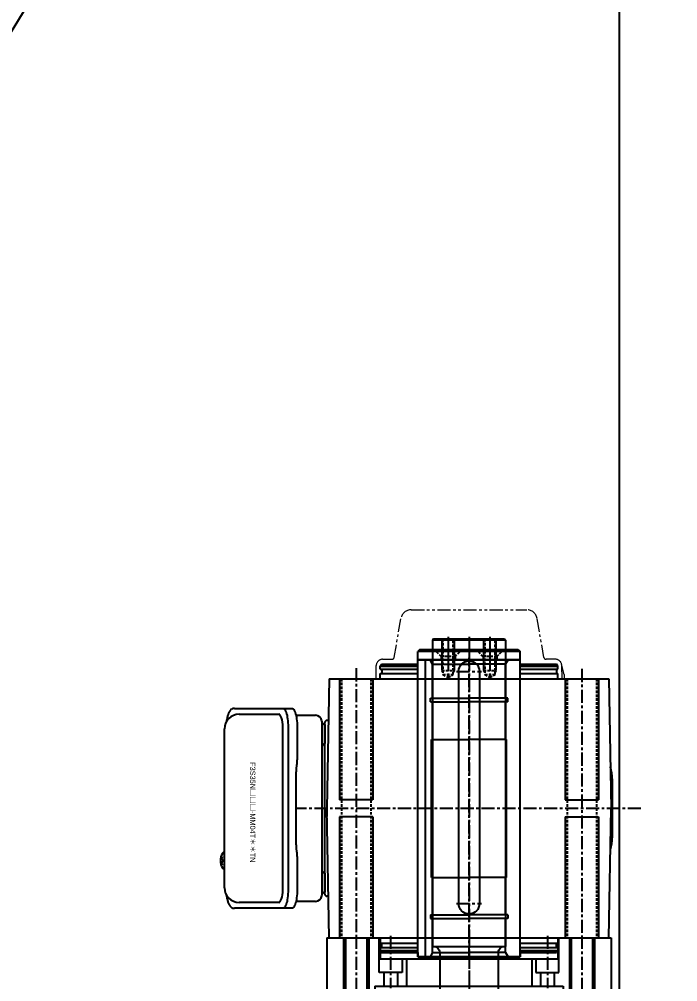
# Model space of a CAD drawing. Header units: inches. Extents: x 0 to 77285, y -118 to 40065.
# Drawn here: x 17692.4 to 18007.5, y 23933.1 to 24393.5 of the extents above; entities that cross this region are included whole.
import ezdxf

# ---------------------------------------------------------------- set-up
doc = ezdxf.new("R2010")
doc.units = ezdxf.units.IN
doc.header["$LTSCALE"] = 5
doc.header["$MEASUREMENT"] = 0
for name, pattern in [('CENTER', [2, 1.25, -0.25, 0.25, -0.25]), ('HIDDEN', [0.375, 0.25, -0.125]), ('PHANTOM', [2.5, 1.25, -0.25, 0.25, -0.25, 0.25, -0.25])]:
    doc.linetypes.add(name, pattern=pattern)
for name, color, linetype in [('11', 1, 'CENTER'), ('22', 2, 'HIDDEN'), ('55', 5, 'Continuous'), ('A', 8, 'Continuous'), ('BOM-T', 4, 'Continuous'), ('T', 3, 'Continuous')]:
    doc.layers.add(name, color=color, linetype=linetype)
doc.layers.add('33', color=3, linetype='PHANTOM', lineweight=9)
doc.styles.add('SCI', font='')
doc.styles.get("Standard").update_dxf_attribs({"font": 'arial.ttf'})
doc.styles.get('SCI').set_extended_font_data('Gulim')
doc.dimstyles.new('SCH', dxfattribs={"dimtxt": 2.5, "dimasz": 2, "dimexe": 1.25, "dimexo": 0.625, "dimtad": 1, "dimdec": 8, "dimtxsty": 'SCI', "dimcen": 2.5, "dimclrd": 4, "dimclre": 4, "dimclrt": 7, "dimadec": 8, "dimazin": 2, "dimtfac": 1, "dimtdec": 8, "dimtmove": 0, "dimatfit": 3, "dimfxl": 1, "dimarcsym": 0})

# ---------------------------------------------------------------- blocks, each defined once
blk = doc.blocks.new('A$Ca5ae46da')
for p, q in [((-62, 66.92), (0, 68)), ((-62, 24.5), (-62, 66.92)), ((-14.07, 68.5), (14.07, 68.5)), ((62, 66.92), (0, 68)), ((62, 24.5), (62, 66.92)), ((-68, 42.5), (-69, 41.92)), ((-69, 24.5), (-69, 41.92)), ((-66.5, 42.5), (-68, 42.5)), ((-68, 24.5), (-68, 42.5)), ((-66.5, 24.5), (-66.5, 42.5)), ((-66.5, 41.8), (-64.5, 41.8)), ((-62, 42.5), (-64.5, 42.5)), ((-64.5, 24.5), (-64.5, 42.5)), ((62, 42.5), (64.5, 42.5)), ((64.5, 24.5), (64.5, 42.5)), ((66.5, 41.8), (64.5, 41.8)), ((66.5, 42.5), (68, 42.5)), ((66.5, 24.5), (66.5, 42.5)), ((68, 42.5), (69, 41.92)), ((68, 24.5), (68, 42.5)), ((69, 24.5), (69, 41.92)), ((-69, 24.5), (-71, 24.5)), ((-71, -24.5), (-71, 24.5)), ((71, 24.5), (-71, 24.5)), ((-71, 24.5), (-71, -24.5)), ((69, 24.5), (71, 24.5)), ((71, -24.5), (71, 24.5)), ((71, 24.5), (71, -24.5)), ((-69, 17.5), (-71, 18.65)), ((-51, 18.5), (-52.75, 18.5)), ((-52.75, 18.5), (-52.75, 0)), ((-51, 18.5), (-51, 0)), ((51, 18.5), (52.75, 18.5)), ((51, 18.5), (51, 0)), ((52.75, 18.5), (52.75, 0)), ((69, 17.5), (71, 18.65)), ((-69, 17.5), (-69, 0)), ((-52.75, 17.5), (-69, 17.5)), ((-33, 17.5), (-51, 17.5)), ((-33, 18), (-33, 0)), ((-33, 18), (-33, 0)), ((33, 18), (-33, 18)), ((33, 18), (33, 0)), ((51, 17.5), (33, 17.5)), ((69, 17.5), (52.75, 17.5)), ((69, 17.5), (69, 0)), ((-69, -17.5), (-69, 0)), ((-52.75, -18.5), (-52.75, 0)), ((-51, -18.5), (-51, 0)), ((-33, -18), (-33, 0)), ((-33, -18), (-33, 0)), ((33, -18), (33, 0)), ((51, -18.5), (51, 0)), ((52.75, -18.5), (52.75, 0)), ((69, -17.5), (69, 0)), ((-69, -17.5), (-71, -18.65)), ((-52.75, -17.5), (-69, -17.5)), ((-33, -17.5), (-51, -17.5)), ((33, -18), (-33, -18)), ((51, -17.5), (33, -17.5)), ((69, -17.5), (52.75, -17.5)), ((69, -17.5), (71, -18.65)), ((71, -20.8), (-71, -20.8)), ((-51, -18.5), (-52.75, -18.5)), ((51, -18.5), (52.75, -18.5)), ((-69, -24.5), (-71, -24.5)), ((71, -24.5), (-71, -24.5)), ((-69, -41.92), (-69, -24.5)), ((-68, -42.5), (-68, -24.5)), ((-66.5, -42.5), (-66.5, -24.5)), ((-64.5, -42.5), (-64.5, -24.5)), ((-62, -66.92), (-62, -24.5)), ((62, -66.92), (62, -24.5)), ((64.5, -42.5), (64.5, -24.5)), ((66.5, -42.5), (66.5, -24.5)), ((68, -42.5), (68, -24.5)), ((69, -24.5), (71, -24.5)), ((69, -41.92), (69, -24.5)), ((-68, -42.5), (-69, -41.92)), ((-66.5, -42.5), (-68, -42.5)), ((-66.5, -41.8), (-64.5, -41.8)), ((-62, -42.5), (-64.5, -42.5)), ((62, -42.5), (64.5, -42.5)), ((66.5, -41.8), (64.5, -41.8)), ((66.5, -42.5), (68, -42.5)), ((68, -42.5), (69, -41.92)), ((-62, -66.92), (0, -68)), ((-42.06, -67.27), (-42.03, -68.03)), ((41.03, -69), (-41.03, -69)), ((-40.06, -69), (-30.94, -69)), ((-3.88, -68), (-4, -67.93)), ((-3.88, -68), (3.88, -68)), ((62, -66.92), (0, -68)), ((3.88, -68), (4, -67.93)), ((30.94, -69), (40.06, -69)), ((42.06, -67.27), (42.03, -68.03)), ((-44.5, -82.78), (-44.5, -73.5)), ((-41.68, -70.5), (-37.5, -70.5)), ((-37.5, -70.5), (41.68, -70.5)), ((44.5, -73.5), (44.5, -82.78)), ((-39, -82.25), (-24.88, -82.25)), ((-21.26, -82.47), (-20.52, -82.57)), ((17.5, -82.77), (-17.5, -82.77)), ((20.52, -82.57), (21.26, -82.47)), ((24.88, -82.25), (39, -82.25)), ((-47.8, -89), (-47.8, -84.67)), ((-39, -86.57), (39, -86.57)), ((47.8, -84.67), (47.8, -89)), ((-47.8, -112.26), (-47.8, -89)), ((-45, -110.05), (-45, -91.08)), ((39, -89.13), (-39, -89.13)), ((45, -91.08), (45, -110.05)), ((47.8, -89), (47.8, -112.26)), ((38, -117.05), (-38, -117.05)), ((21.03, -117.05), (21, -117.19)), ((21, -117.05), (21, -117.19)), ((24.48, -117.74), (24.48, -118.33)), ((24.48, -118.87), (24.48, -118.97)), ((25.51, -118.33), (25.51, -117.74)), ((25.51, -118.97), (25.51, -118.87)), ((29, -117.2), (28.97, -117.05)), ((29, -117.19), (29, -117.05))]:
    blk.add_line(p, q)
for points in [[(-47.8, -84.67), (-47.74, -84.4), (-47.58, -84.13), (-47.31, -83.87), (-46.93, -83.62), (-46.45, -83.38), (-45.88, -83.16), (-45.22, -82.96), (-44.49, -82.78), (-43.68, -82.62), (-42.82, -82.49), (-41.91, -82.38), (-40.96, -82.31), (-39.99, -82.26), (-39, -82.25)], [(39, -82.25), (39.99, -82.26), (40.96, -82.31), (41.91, -82.38), (42.82, -82.49), (43.68, -82.62), (44.49, -82.78), (45.22, -82.96), (45.88, -83.16), (46.45, -83.38), (46.93, -83.62), (47.31, -83.87), (47.58, -84.13), (47.74, -84.4), (47.8, -84.67)], [(-47.8, -89), (-47.74, -88.73), (-47.58, -88.46), (-47.31, -88.2), (-46.93, -87.95), (-46.45, -87.71), (-45.88, -87.49), (-45.22, -87.28), (-44.49, -87.1), (-43.68, -86.95), (-42.82, -86.81), (-41.91, -86.71), (-40.96, -86.64), (-39.99, -86.59), (-39, -86.57)], [(39, -86.57), (39.99, -86.59), (40.96, -86.64), (41.91, -86.71), (42.82, -86.81), (43.68, -86.95), (44.49, -87.1), (45.22, -87.28), (45.88, -87.49), (46.45, -87.71), (46.93, -87.95), (47.31, -88.2), (47.58, -88.46), (47.74, -88.73), (47.8, -89)], [(21.31, -117.81), (21.4, -117.89), (21.54, -118)], [(28.46, -118), (28.6, -117.89), (28.68, -117.83)], [(28.68, -117.83), (28.69, -117.81)]]:
    blk.add_lwpolyline(points)
for centre, radius, start, end in [((0, 0), 70.5, 106.1796, 106.3359), ((-14.07, 48.5), 20, 90, 106.1796), ((14.07, 48.5), 20, 73.8204, 90), ((0, 0), 70.5, 73.6641, 73.8204), ((-41.03, -68), 1, 182, 270), ((-42, -68.53), 2, 275.7392, 346.2628), ((-29, -68.5), 2, 194.4775, 270), ((29, -68.5), 2, 270, 345.5225), ((42, -68.53), 2, 193.7372, 264.2608), ((41.03, -68), 1, 270, 358), ((-41.5, -73.5), 3, 95.7392, 180), ((41.5, -73.5), 3, 0, 84.2608), ((-38, -110.05), 7, 180, 270), ((38, -110.05), 7, 270, 0), ((21.65, -117.46), 0.486, 221.8791, 226.241), ((25, -112.49), 6.5, 237.8797, 302.1203), ((24.38, -118.36), 1.37, 173.3134, 186.6866), ((24.99, -111.73), 6.77, 252.9989, 262.6853), ((24.99, -112.05), 6.77, 252.9989, 262.6853), ((24.69, -119.61), 1.29, 98.9986, 115.405), ((24.69, -117.59), 1.29, 244.595, 261.0014), ((25, -108.75), 9.01, 266.7221, 273.2779), ((25, -112.5), 6.5, 265.4534, 274.5466), ((25.31, -119.61), 1.29, 64.595, 81.0014), ((25.31, -117.59), 1.29, 278.9986, 295.405), ((25.01, -111.73), 6.77, 277.3147, 287.0011), ((25.01, -112.05), 6.77, 277.3147, 287.0011), ((25.62, -118.36), 1.37, 353.3134, 6.6866)]:
    blk.add_arc(centre, radius, start, end)
for centre, start_param, end_param in [((-39, -91.08), 1.570796, 3.141593), ((39, -91.08), 0, 1.570796)]:
    blk.add_ellipse(centre, major_axis=(6, 0), ratio=0.324978, start_param=start_param, end_param=end_param)
for points, knots in [([(-24.88, -82.25), (-23.15, -82.27), (-24.27, -82.24), (-21.64, -82.42), (-22.23, -82.36), (-21.26, -82.47)], [0, 0, 0, 0, 1.388453, 2.780018, 3.627164, 3.627164, 3.627164, 3.627164]), ([(-20.52, -82.57), (-20.16, -82.61), (-19.42, -82.7), (-18.39, -82.76), (-17.74, -82.76), (-17.5, -82.77)], [0, 0, 0, 0, 0.3792285, 0.7680446, 1, 1, 1, 1]), ([(17.5, -82.77), (18.73, -82.75), (18.16, -82.77), (20.1, -82.63), (19.88, -82.65), (20.52, -82.57)], [0, 0, 0, 0, 1.176582, 2.356169, 3.030308, 3.030308, 3.030308, 3.030308]), ([(21.26, -82.47), (22.83, -82.3), (21.86, -82.38), (24.58, -82.24), (23.87, -82.26), (24.88, -82.25)], [0, 0, 0, 0, 1.359692, 2.82201, 3.627139, 3.627139, 3.627139, 3.627139]), ([(-47.8, -112.26), (-47.79, -112.41), (-47.78, -112.71), (-47.65, -113.15), (-47.46, -113.55), (-47.22, -113.91), (-46.92, -114.23), (-46.56, -114.53), (-46.12, -114.81), (-45.59, -115.08), (-44.97, -115.33), (-44.27, -115.53), (-43.75, -115.66), (-43.47, -115.72), (-43.44, -115.72), (-43.44, -115.72), (-43.44, -115.72), (-43.44, -115.72), (-42.82, -115.83), (-42.2, -115.95), (-41.59, -116.06)], [0, 0, 0, 0, 0.068906, 0.139476, 0.209438, 0.280718, 0.355628, 0.437237, 0.529585, 0.636589, 0.756203, 0.875311, 0.98934, 1, 1, 1, 1, 1, 1, 1.268665, 1.268665, 1.268665, 1.268665]), ([(41.41, -116.16), (42.09, -116.02), (42.77, -115.87), (43.45, -115.72), (43.68, -115.67), (44.15, -115.57), (44.82, -115.37), (45.47, -115.14), (46.04, -114.86), (46.53, -114.55), (46.92, -114.23), (47.24, -113.89), (47.49, -113.51), (47.67, -113.1), (47.78, -112.67), (47.79, -112.39), (47.8, -112.26)], [-0.308501, -0.308501, -0.308501, -0.308501, 0, 0, 0, 0.103357, 0.215357, 0.331905, 0.455265, 0.558115, 0.645908, 0.724824, 0.798509, 0.869222, 0.938414, 1, 1, 1, 1]), ([(21.01, -117.19), (21.01, -117.26), (21.02, -117.42), (21.12, -117.62), (21.22, -117.72), (21.26, -117.77), (21.27, -117.77), (21.27, -117.78), (21.28, -117.79)], [0, 0, 0, 0, 0.329406, 0.709553, 1, 1, 1, 1.048572, 1.048572, 1.048572, 1.048572]), ([(28.69, -117.81), (28.7, -117.8), (28.71, -117.8), (28.72, -117.79), (28.73, -117.78), (28.81, -117.72), (28.9, -117.57), (29, -117.37), (28.99, -117.24), (28.99, -117.2)], [-0.057331, -0.057331, -0.057331, -0.057331, 0, 0, 0, 0.04709, 0.447062, 0.808158, 1, 1, 1, 1])]:
    blk.add_open_spline(points, degree=3, knots=knots)
blk.add_open_spline([(-38, -117.05), (-38, -117.05), (-38, -117.05), (-38, -117.05)], degree=3)
at = {"layer": '11'}
for p, q in [((0, 82.24), (0, -82.24)), ((-66.66, 54), (66.66, 54)), ((72, 0), (-72, 0)), ((-66.98, -54), (66.98, -54))]:
    blk.add_line(p, q, dxfattribs=at)
at = {"layer": '22'}
for p, q in [((-62, 61), (62, 61)), ((-62, 47), (62, 47)), ((-62, -47), (62, -47)), ((-62, -61), (62, -61))]:
    blk.add_line(p, q, dxfattribs=at)
at = {"layer": '33'}
for p, q in [((-64, 45.46), (-68.98, 44.3)), ((-62, 44.49), (-68.35, 44.38)), ((-64, 45.46), (-62, 45.49)), ((-71.3, 41.38), (-71.3, 36.84)), ((-72.13, 35.85), (-90.87, 32.55)), ((-95, -27.63), (-95, 27.63)), ((-72.13, -35.85), (-90.87, -32.55)), ((-71.3, -41.38), (-71.3, -36.84)), ((-62, -44.49), (-68.35, -44.38))]:
    blk.add_line(p, q, dxfattribs=at)
for centre, radius, start, end in [((-68.3, 41.38), 3, 91, 180), ((-72.3, 36.84), 1, 280, 0), ((-90, 27.63), 5, 100, 180), ((-90, -27.63), 5, 180, 260), ((-72.3, -36.84), 1, 0, 80), ((-68.3, -41.38), 3, 180, 269)]:
    blk.add_arc(centre, radius, start, end, dxfattribs=at)
at = {"layer": 'A'}
for p, q in [((-62, -24.5), (-62, 24.5)), ((62, -24.5), (62, 24.5))]:
    blk.add_line(p, q, dxfattribs=at)
at = {"layer": 'T'}
for p, q in [((-62, 62), (-4, 62)), ((-4, 46), (-4, 62)), ((4, 46), (4, 62)), ((4, 62), (62, 62)), ((-62, 46), (-4, 46)), ((4, 46), (62, 46)), ((-62, -46), (-4, -46)), ((-4, -46), (-4, -62)), ((4, -46), (4, -62)), ((4, -46), (62, -46)), ((-62, -62), (-4, -62)), ((4, -62), (62, -62))]:
    blk.add_line(p, q, dxfattribs=at)
at = {"layer": 'BOM-T'}
blk.add_text('F3S35N□□□-MM04T＊＊TN', height=2.5, dxfattribs=at).set_placement((-22.07, -104.75))
blk = doc.blocks.new('A$C34a13530')
for p, q in [((-10, 68), (-10, -68)), ((-10, 68), (15, 68)), ((15, 68), (15, -68)), ((-10, 59.05), (15, 59.05)), ((-10, 48.95), (15, 48.95)), ((6.5, 43), (-10, 43)), ((-10, 42.5), (0, 42.5)), ((0, 42.5), (0, -42.5)), ((6.5, 32), (6.5, 43)), ((13, 45), (13, -45)), ((13, 45), (15, 45)), ((6.5, 40.8), (13, 40.8)), ((6.5, 34.2), (13, 34.2)), ((0, 32), (6.5, 32)), ((0, 30), (13, 30)), ((0, -30), (13, -30)), ((0, -32), (6.5, -32)), ((6.5, -32), (6.5, -43)), ((6.5, -34.2), (13, -34.2)), ((6.5, -40.8), (13, -40.8)), ((-10, -42.5), (0, -42.5)), ((6.5, -43), (-10, -43)), ((13, -45), (15, -45)), ((-10, -48.95), (15, -48.95)), ((-10, -59.05), (15, -59.05)), ((-10, -68), (15, -68))]:
    blk.add_line(p, q)
at = {"layer": '11'}
for p, q in [((-11, 54), (16, 54)), ((-11, 37.5), (14, 37.5)), ((-12, 0), (17, 0)), ((-11, -37.5), (14, -37.5)), ((-11, -54), (16, -54))]:
    blk.add_line(p, q, dxfattribs=at)
at = {"layer": 'T'}
for p, q in [((-10, 60), (15, 60)), ((-10, 48), (15, 48)), ((-10, -48), (15, -48)), ((-10, -60), (15, -60))]:
    blk.add_line(p, q, dxfattribs=at)
blk = doc.blocks.new('A$C0fff2a60')
for p, q in [((-150, 14), (-221.7, 14)), ((-0.5, 17.5), (-147, 17.5)), ((-147, -17.5), (-147, 17.5)), ((0, 17), (-0.5, 17.5)), ((-0.5, 17.5), (-0.5, -17.5)), ((0, -17), (0, 17)), ((-15.5, 5), (-126.5, 5)), ((-15.5, -5), (-126.5, -5)), ((-150, -14), (-221.7, -14)), ((-0.5, -17.5), (-147, -17.5)), ((0, -17), (-0.5, -17.5))]:
    blk.add_line(p, q)
for centre, radius, start, end in [((-150, 17), 3, 270, 0), ((-126.5, 0), 5, 90, 270), ((-15.5, 0), 5, 270, 90), ((-150, -17), 3, 0, 90)]:
    blk.add_arc(centre, radius, start, end)
at = {"layer": '11'}
for p, q in [((1, 10), (-19.42, 10)), ((-126.5, -6), (-126.5, 6)), ((-15.5, -6), (-15.5, 6)), ((1, 0), (-530.5, 0)), ((1, -10), (-19.42, -10))]:
    blk.add_line(p, q, dxfattribs=at)
at = {"layer": '22'}
for p, q in [((-18.42, 10), (-17, 12.46)), ((-17, 7.54), (-18.42, 10)), ((-17, 12.46), (0, 12.46)), ((-17, 7.54), (-17, 12.46)), ((-15, 7), (-15, 13)), ((0, 7.54), (-17, 7.54)), ((-18.42, -10), (-17, -7.54)), ((-17, -7.54), (0, -7.54)), ((-17, -12.46), (-17, -7.54)), ((-15, -13), (-15, -7)), ((-17, -12.46), (-18.42, -10)), ((0, -12.46), (-17, -12.46))]:
    blk.add_line(p, q, dxfattribs=at)
at = {"layer": 'T'}
for p, q in [((-15.94, 12.46), (-15, 13)), ((-15, 13), (0, 13)), ((-15, 7), (-15.94, 7.54)), ((0, 7), (-15, 7)), ((-15.94, -7.54), (-15, -7)), ((-15, -7), (0, -7)), ((-15, -13), (-15.94, -12.46)), ((0, -13), (-15, -13))]:
    blk.add_line(p, q, dxfattribs=at)
blk = doc.blocks.new('A$C115deac4')
for p, q in [((202, -24.5), (202, 24.5)), ((202, 24.5), (206, 24.5)), ((207, 23.5), (206, 24.5)), ((206, 24.5), (206, -24.5)), ((207, -23.5), (207, 23.5)), ((202, -24.5), (206, -24.5)), ((207, -23.5), (206, -24.5))]:
    blk.add_line(p, q)
at = {"layer": '11'}
for p, q in [((208, 10), (201, 10)), ((209, 0), (200, 0)), ((208, -10), (201, -10))]:
    blk.add_line(p, q, dxfattribs=at)
at = {"layer": '22'}
for p, q in [((207, 16.7), (203.6, 13.3)), ((203.6, 13.3), (202, 13.3)), ((203.6, 13.3), (203.6, 6.7)), ((203.6, 6.7), (202, 6.7)), ((203.6, 6.7), (207, 3.3)), ((207, -3.3), (203.6, -6.7)), ((203.6, -6.7), (202, -6.7)), ((203.6, -6.7), (203.6, -13.3)), ((203.6, -13.3), (202, -13.3)), ((203.6, -13.3), (207, -16.7))]:
    blk.add_line(p, q, dxfattribs=at)
at = {"rotation": 180}
blk.add_blockref('A$C34a13530', (59, 0), dxfattribs=at)
blk.add_blockref('A$C0fff2a60', (212, 0))
at = {"layer": '55', "xscale": -1}
blk.add_blockref('A$Ca5ae46da', (131, 0), dxfattribs=at)
blk = doc.blocks.new('A$C2eb6e688')
at = {"xscale": -1}
blk.add_blockref('A$C115deac4', (-179.5, -69), dxfattribs=at)
blk = doc.blocks.new('*D365')
at = {"color": 4, "lineweight": -2, "transparency": 16777216}
for p, q in [((17399.65, 26493.05), (17399.65, 27402.11)), ((17979.65, 23925.05), (17979.65, 27402.11)), ((17559.65, 27302.11), (17819.65, 27302.11))]:
    blk.add_line(p, q, dxfattribs=at)
at = {"color": 4, "transparency": 16777216}
for points in [[(17559.65, 27328.78), (17559.65, 27275.45), (17399.65, 27302.11)], [(17819.65, 27328.78), (17819.65, 27275.45), (17979.65, 27302.11)]]:
    blk.add_solid(points, dxfattribs=at)
at = {"layer": 'Defpoints', "color": 0, "transparency": 16777216}
for p in [(17979.65, 27302.11), (17399.65, 26443.05), (17979.65, 23875.05)]:
    blk.add_point(p, dxfattribs=at)
at = {"color": 7, "transparency": 16777216, "insert": (17689.65, 27454.64), "char_height": 200, "attachment_point": 5, "style": 'SCI'}
blk.add_mtext('580', dxfattribs=at)
blk = doc.blocks.new('*D366')
at = {"color": 4, "lineweight": -2, "transparency": 16777216}
for p, q in [((12554.65, 23925.55), (12554.65, 28076.14)), ((17979.65, 23925.05), (17979.65, 28076.14)), ((12714.65, 27976.14), (17819.65, 27976.14))]:
    blk.add_line(p, q, dxfattribs=at)
at = {"color": 4, "transparency": 16777216}
for points in [[(12714.65, 28002.81), (12714.65, 27949.48), (12554.65, 27976.14)], [(17819.65, 28002.81), (17819.65, 27949.48), (17979.65, 27976.14)]]:
    blk.add_solid(points, dxfattribs=at)
at = {"layer": 'Defpoints', "color": 0, "transparency": 16777216}
for p in [(17979.65, 27976.14), (12554.65, 23875.55), (17979.65, 23875.05)]:
    blk.add_point(p, dxfattribs=at)
at = {"color": 7, "transparency": 16777216, "insert": (15267.15, 28128.81), "char_height": 200, "attachment_point": 5, "style": 'SCI'}
blk.add_mtext('5425', dxfattribs=at)
blk = doc.blocks.new('*D367')
at = {"color": 4, "lineweight": -2, "transparency": 16777216}
for p, q in [((12554.65, 23925.55), (12554.65, 29140.68)), ((21064.65, 23433.05), (21064.65, 29140.68)), ((12714.65, 29040.68), (20904.65, 29040.68))]:
    blk.add_line(p, q, dxfattribs=at)
at = {"color": 4, "transparency": 16777216}
for points in [[(12714.65, 29067.34), (12714.65, 29014.01), (12554.65, 29040.68)], [(20904.65, 29067.34), (20904.65, 29014.01), (21064.65, 29040.68)]]:
    blk.add_solid(points, dxfattribs=at)
at = {"layer": 'Defpoints', "color": 0, "transparency": 16777216}
for p in [(21064.65, 29040.68), (12554.65, 23875.55), (21064.65, 23383.05)]:
    blk.add_point(p, dxfattribs=at)
at = {"color": 7, "transparency": 16777216, "insert": (16809.65, 29193.47), "char_height": 200, "attachment_point": 5, "style": 'SCI'}
blk.add_mtext('8510', dxfattribs=at)
blk = doc.blocks.new('*D374')
at = {"color": 4, "lineweight": -2, "transparency": 16777216}
for p, q in [((12554.65, 23925.55), (12554.65, 30215.88)), ((37924.65, 23433.05), (37924.65, 30215.88)), ((12714.65, 30115.88), (37764.65, 30115.88))]:
    blk.add_line(p, q, dxfattribs=at)
at = {"color": 4, "transparency": 16777216}
for points in [[(12714.65, 30142.54), (12714.65, 30089.21), (12554.65, 30115.88)], [(37764.65, 30142.54), (37764.65, 30089.21), (37924.65, 30115.88)]]:
    blk.add_solid(points, dxfattribs=at)
at = {"layer": 'Defpoints', "color": 0, "transparency": 16777216}
for p in [(37924.65, 30115.88), (12554.65, 23875.55), (37924.65, 23383.05)]:
    blk.add_point(p, dxfattribs=at)
at = {"color": 7, "transparency": 16777216, "insert": (25239.65, 30268.54), "char_height": 200, "attachment_point": 5, "style": 'SCI'}
blk.add_mtext('25370', dxfattribs=at)
blk = doc.blocks.new('*D378')
at = {"color": 4, "lineweight": -2, "transparency": 16777216}
for p, q in [((17669.65, 26433.05), (19257.07, 26433.05)), ((19157.07, 24033.05), (19157.07, 26273.05)), ((17662.97, 23873.05), (19257.07, 23873.05))]:
    blk.add_line(p, q, dxfattribs=at)
at = {"color": 4, "transparency": 16777216}
for points in [[(19130.4, 26273.05), (19183.73, 26273.05), (19157.07, 26433.05)], [(19130.4, 24033.05), (19183.73, 24033.05), (19157.07, 23873.05)]]:
    blk.add_solid(points, dxfattribs=at)
at = {"layer": 'Defpoints', "color": 0, "transparency": 16777216}
for p in [(17619.65, 26433.05), (19157.07, 26433.05), (17612.97, 23873.05)]:
    blk.add_point(p, dxfattribs=at)
at = {"color": 7, "transparency": 16777216, "insert": (19004.54, 25153.05), "char_height": 200, "attachment_point": 5, "rotation": 90, "style": 'SCI'}
blk.add_mtext('2560', dxfattribs=at)

msp = doc.modelspace()

# ---------------------------------------------------------------- linework, layer by layer
msp.add_lwpolyline([(18114.93850467, 24435.7616379, 100, 100, 0), (18114.93850467, 24235.7616379, 400, 0, 0), (18114.93850467, 24035.7616379, 0, 0, 0)], format="xyseb")

# ---------------------------------------------------------------- block references
at = {"rotation": 270}
msp.add_blockref('A$C2eb6e688', (17976.6497809, 23705.55047629), dxfattribs=at)

# ---------------------------------------------------------------- dimensions: what is measured, and where the dimension line sits
for base, p1, p2, picture, middle in [((37924.649780898, 30115.8761734788), (12554.649780898, 23875.5504762968), (37924.649780898, 23383.0504762948), '*D374', (25239.649780898, 30268.5392893244)), ((21064.649780898, 29040.6754827387), (12554.649780898, 23875.5504762968), (21064.649780898, 23383.0504762948), '*D367', (16809.649780898, 29193.4717543765)), ((17979.649780898, 27976.1433020648), (12554.649780898, 23875.5504762968), (17979.649780898, 23875.0504762948), '*D366', (15267.149780898, 28128.8064179103)), ((17979.649780898, 27302.1133816955), (17399.649780898, 26443.0504762968), (17979.649780898, 23875.0504762948), '*D365', (17689.649780898, 27454.6433417487))]:
    dim = msp.add_linear_dim(base=base, p1=p1, p2=p2, dimstyle='SCH', override={"dimscale": 80})
    dim.commit()
    dim.dimension.update_dxf_attribs({"geometry": picture, "text_midpoint": middle})
dim = msp.add_linear_dim(base=(19157.0654210673, 26433.0504762969), p1=(17612.9702889737, 23873.0504762968), p2=(17619.649780898, 26433.0504762968), angle=90, dimstyle='SCH', override={"dimscale": 80})
dim.commit()
dim.dimension.update_dxf_attribs({"geometry": '*D378', "text_midpoint": (19004.535461014, 25153.0504762968)})

# ---------------------------------------------------------------- leaders
msp.add_leader([(17399.65170498, 23913.04575819), (19552.82136544, 27450.34323961)], dimstyle='SCH', override={"dimscale": 80, "dimgap": 0.625, "dimtad": 1})

doc.saveas('drawing.dxf')
